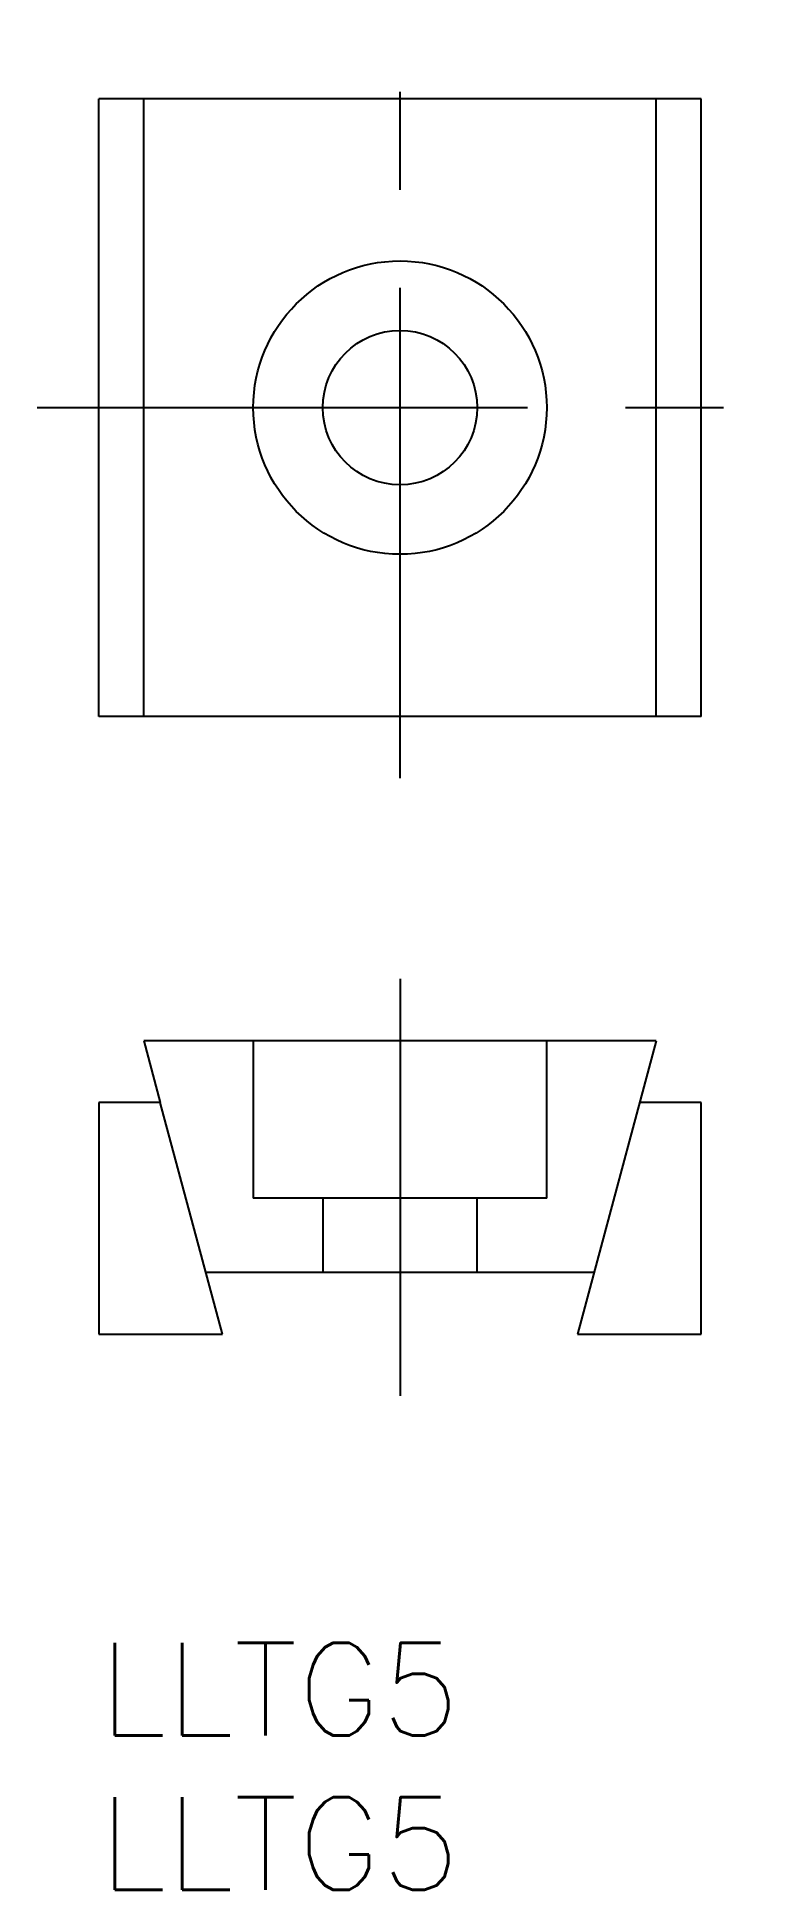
# Model space of a CAD drawing. Extents: x -2 to 21.5, y -8 to 52.
import ezdxf

# ---------------------------------------------------------------- set-up
doc = ezdxf.new("R2010")
doc.units = 0
doc.header["$LTSCALE"] = 0.5
doc.linetypes.add('CENTER', pattern=[50.8, 31.75, -6.35, 6.35, -6.35])
for name, color, linetype in [('MSM_CENTER', 1, 'CENTER'), ('MSM_CONTINUOUS', 7, 'CONTINUOUS'), ('MSM_PART_NUMBER', 7, 'CONTINUOUS')]:
    doc.layers.add(name, color=color, linetype=linetype)
doc.styles.get("Standard").update_dxf_attribs({"font": 'txt.shx', "height": 3, "bigfont": 'bigfont.shx'})

msp = doc.modelspace()

# ---------------------------------------------------------------- linework, layer by layer
at = {"layer": 'MSM_CENTER'}
for p, q in [((9.75, 28), (9.75, 52)), ((-2, 40), (21.5, 40)), ((9.75, 21.5), (9.75, 8))]:
    msp.add_line(p, q, dxfattribs=at)
at = {"layer": 'MSM_CONTINUOUS'}
for p, q in [((0, 30), (0, 50)), ((19.5, 50), (0, 50)), ((1.454, 30), (1.454, 50)), ((18.046, 30), (18.046, 50)), ((19.5, 30), (19.5, 50)), ((19.5, 30), (0, 30)), ((18.046, 19.5), (1.454, 19.5)), ((1.454, 19.5), (1.99, 17.5)), ((5, 19.5), (5, 14.4)), ((14.5, 14.4), (14.5, 19.5)), ((18.046, 19.5), (15.5, 10)), ((1.99, 17.5), (0, 17.5)), ((0, 17.5), (0, 10)), ((4, 10), (1.99, 17.5)), ((19.5, 17.5), (17.51, 17.5)), ((19.5, 10), (19.5, 17.5)), ((14.5, 14.4), (5, 14.4)), ((7.25, 14.4), (7.25, 12)), ((12.25, 12), (12.25, 14.4)), ((3.464, 12), (16.036, 12)), ((0, 10), (4, 10)), ((15.5, 10), (19.5, 10))]:
    msp.add_line(p, q, dxfattribs=at)
for radius in [4.75, 2.5]:
    msp.add_circle((9.75, 40), radius, dxfattribs=at)

# ---------------------------------------------------------------- texts
at = {"layer": 'MSM_PART_NUMBER'}
for p in [(0, -3), (0, -8)]:
    msp.add_text('LLTG5', height=3, dxfattribs=at).set_placement(p)

doc.saveas('drawing.dxf')
